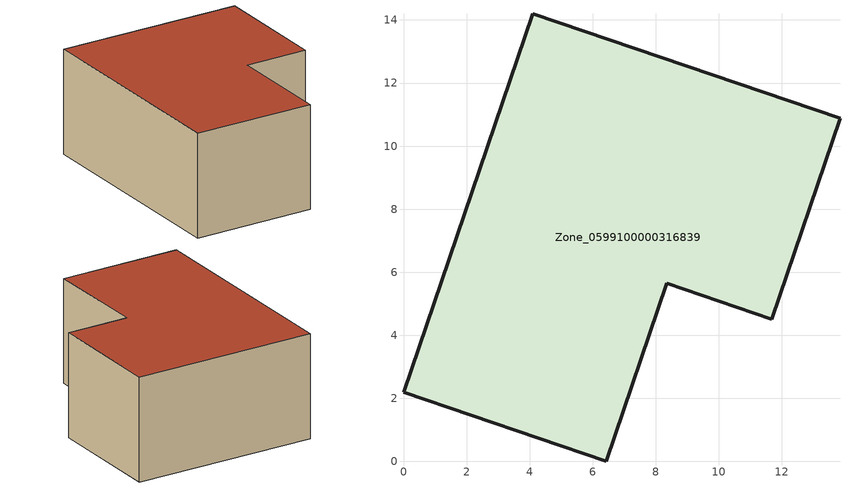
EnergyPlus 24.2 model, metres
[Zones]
Zone_0599100000316839
 floor ground (C_G): 6.43,0 0,2.19 4.1,14.21 13.84,10.88 11.67,4.52 8.35,5.65 z0
 wall outside (C_F): 13.84,10.88 4.1,14.21 0,2.19 6.43,0 8.35,5.65 11.67,4.52 13.84,10.88 z0:5.82
 roof outside (C_R): 0,2.19 6.43,0 8.35,5.65 11.67,4.52 13.84,10.88 4.1,14.21 z5.82
[BUILDING]
Pand.0599100000316839: North Axis=0; Terrain=City; Loads Convergence Tolerance Value=0.04; Temperature Convergence Tolerance Value=0.4; Solar Distribution=FullExterior; Maximum Number of Warmup Days=25; Minimum Number of Warmup Days=1
[Site:Location]
Rotterdam.The.Hague.AP_ZH_NLD Design_Conditions: Latitude=51.96; Longitude=4.45; Time Zone=1; Elevation=-4.5
[SITE:GROUNDTEMPERATURE:BUILDINGSURFACE]
18, 18, 18, 18, 18, 18, 18, 18, 18, 18, 18, 18
[MATERIAL] Thermal Absorptance=0.9; Solar Absorptance=0.7; Visible Absorptance=0.7
Name | Roughness | Thickness | Conductivity | Density | Specific Heat
G.D.1992-2005 | MediumSmooth | 0.15 | 0.06 | 540 | 1210
F.D.1992-2005 | Rough | 0.3 | 0.12 | 1920 | 840
R.D.1992-2005 | MediumRough | 0.2 | 0.08 | 1500 | 1000
[CONSTRUCTION]
C_G: G.D.1992-2005
C_F: F.D.1992-2005
C_R: R.D.1992-2005
[ZONE]
Zone_0599100000316839: Type=1; Multiplier=1; Ceiling Height=Autocalculate; Volume=Autocalculate; Floor Area=autocalculate; Part of Total Floor Area=Yes
[ZONEINFILTRATION:DESIGNFLOWRATE]
Infil_Zone_0599100000316839: Zone or ZoneList or Space or SpaceList=Zone_0599100000316839; Schedule=AlwaysOn; Design Flow Rate Calculation Method=Flow/Area; Flow Rate per Floor Area=0.0021; Constant Term Coefficient=1; Temperature Term Coefficient=0; Velocity Term Coefficient=0; Velocity Squared Term Coefficient=0
[HVACTEMPLATE:ZONE:IDEALLOADSAIRSYSTEM]
Zone_0599100000316839: Maximum Heating Supply Air Temperature=50; Minimum Cooling Supply Air Temperature=13; Maximum Heating Supply Air Humidity Ratio=0.0156; Minimum Cooling Supply Air Humidity Ratio=0.0077; Heating Limit=NoLimit; Cooling Limit=NoLimit; Dehumidification Control Type=ConstantSensibleHeatRatio; Cooling Sensible Heat Ratio=0.7; Dehumidification Setpoint=60; Humidification Control Type=None; Humidification Setpoint=30; Outdoor Air Method=None; Outdoor Air Flow Rate per Person=0.00944; Outdoor Air Flow Rate per Zone Floor Area=0; Outdoor Air Flow Rate per Zone=0; Demand Controlled Ventilation Type=None; Outdoor Air Economizer Type=NoEconomizer; Heat Recovery Type=None; Sensible Heat Recovery Effectiveness=0.7; Latent Heat Recovery Effectiveness=0.65
[ZONECONTROL:THERMOSTAT]
ThermostatControl_Zone_0599100000316839: Zone or ZoneList=Zone_0599100000316839; Control Type Schedule=DualSetpointControlType; Control 1=Thermostat_Zone_0599100000316839; Temperature Difference Between Cutout And Setpoint=0
[THERMOSTATSETPOINT:DUALSETPOINT]
Thermostat_Zone_0599100000316839: Heating Setpoint Temperature Schedule=HeatingSetpoint_Zone_0599100000316839; Cooling Setpoint Temperature Schedule=CoolingSetpoint_Zone_0599100000316839
[SCHEDULE:COMPACT]
HeatingSetpoint_Zone_0599100000316839: Through: 12/31, For: AllDays, Until: 24:00, 21
CoolingSetpoint_Zone_0599100000316839: Through: 12/31, For: AllDays, Until: 24:00, 24
DualSetpointControlType: Through: 12/31, For: AllDays, Until: 24:00, 4
AlwaysOn: Through: 12/31, For: AllDays, Until: 24:00, 1
